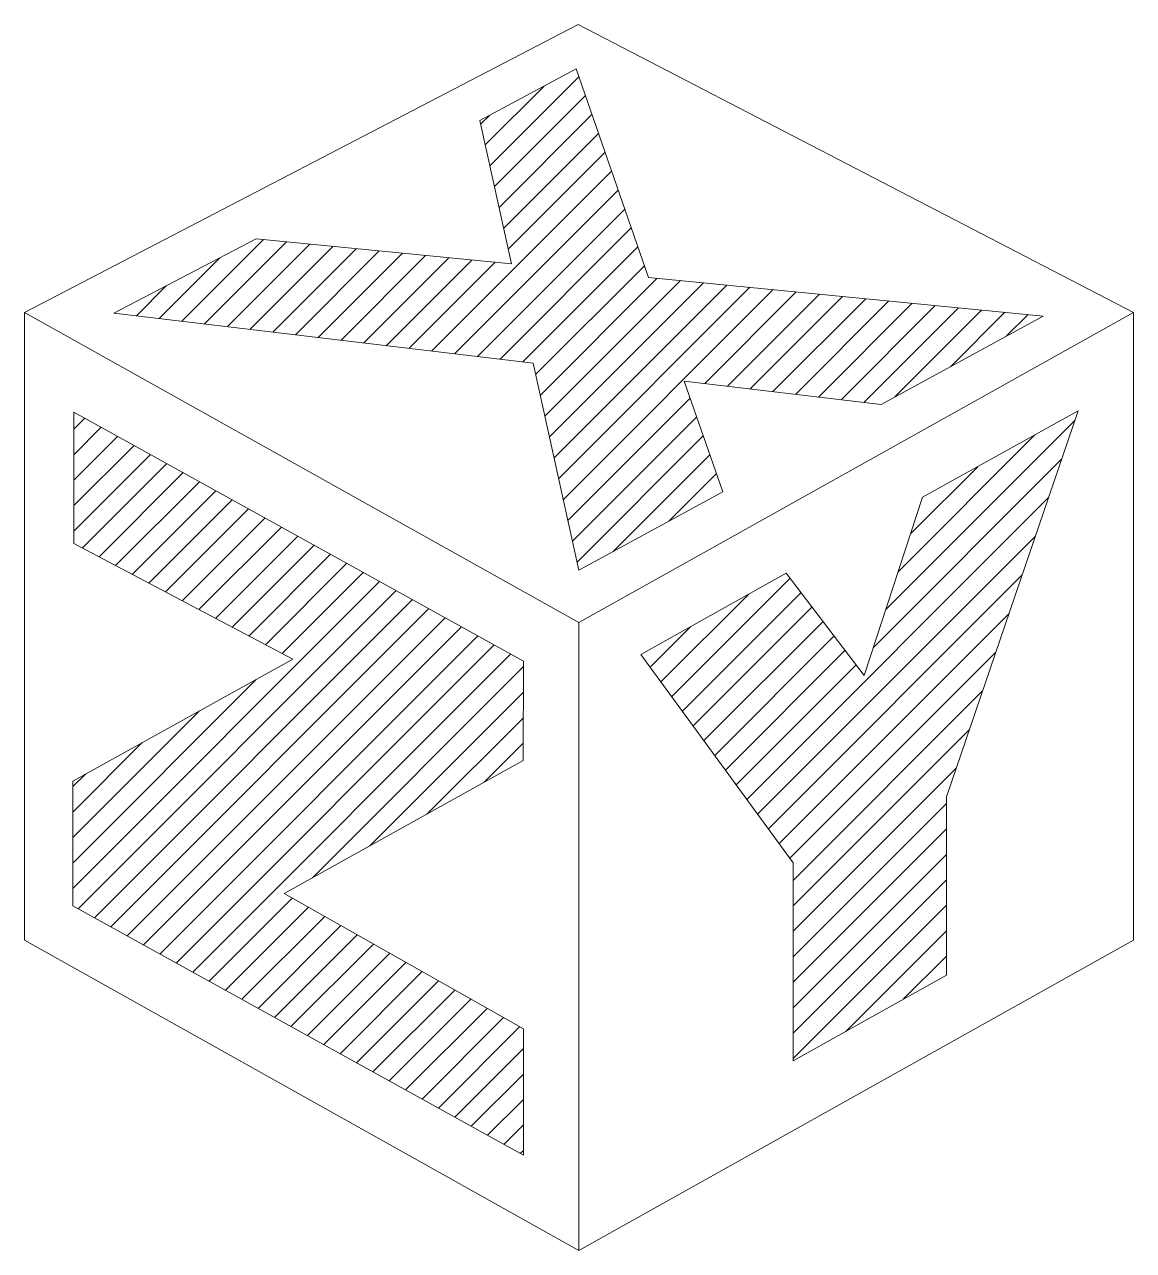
# Model space of a CAD drawing. Header units: inches. Extents: x -3272461 to -2504170, y 403793 to 1071042.
# Drawn here: x -2656199 to -2653263, y 694268 to 697512 of the extents above; entities that cross this region are included whole.
import ezdxf

# ---------------------------------------------------------------- set-up
doc = ezdxf.new("R2010")
doc.units = ezdxf.units.IN
doc.header["$LTSCALE"] = 1000
doc.header["$MEASUREMENT"] = 0
doc.layers.get('0').update_dxf_attribs({"lineweight": 18})

msp = doc.modelspace()

# ---------------------------------------------------------------- hatches: boundary and pattern name
h = msp.add_hatch()
h.set_pattern_fill('ANSI31', color=256, style=0, pattern_type=0)
h.set_pattern_definition([(45, (0, 0), (-33.67596045, 33.67596045), [])])
h.paths.add_polyline_path([(-2656068.6, 696486), (-2656068.6, 696138.4), (-2655488.8, 695831.9), (-2656071.4, 695509.8), (-2656071.4, 695179.7), (-2654878.6, 694520), (-2654878.6, 694853.9), (-2655511.8, 695212.3), (-2654878.9, 695563.8), (-2654878.1, 695827.1)], flags=0)
h.paths.add_polyline_path([(-2654164.2, 695293.4), (-2654164.2, 694769.6), (-2653758.6, 694995.8), (-2653758.6, 695467.6), (-2653409.5, 696489.4), (-2653821.6, 696260.5), (-2653976.1, 695789.2), (-2654182.7, 696060.2), (-2654567.3, 695844.9)], flags=0)
h.paths.add_polyline_path([(-2654350.9, 696275.3), (-2654452.5, 696568.3), (-2653931.7, 696506.2), (-2653502.5, 696740.1), (-2654547.5, 696842.6), (-2654738.8, 697394.3), (-2654993.7, 697257.8), (-2654910, 696878.1), (-2655585.9, 696944.4), (-2655962.9, 696748.1), (-2654852.2, 696615.9), (-2654731.4, 696067.4)], flags=0)

# ---------------------------------------------------------------- linework, layer by layer
for points in [[(-2654733.5, 697511.6), (-2656199.2, 696749.4), (-2654731.3, 695929.5), (-2653263.3, 696749.4), (-2654733.5, 697511.6)], [(-2655962.9, 696748.1), (-2655585.9, 696944.4), (-2654910, 696878.1), (-2654993.7, 697257.8), (-2654738.8, 697394.3), (-2654547.5, 696842.6), (-2653502.5, 696740.1), (-2653931.7, 696506.2), (-2654452.5, 696568.3), (-2654350.9, 696275.3), (-2654731.4, 696067.4), (-2654852.2, 696615.9), (-2655962.9, 696748.1)], [(-2656199.2, 696749.4), (-2656199.2, 695088.3), (-2654731.3, 694267.6), (-2653263.3, 695088.3), (-2653263.3, 696749.4)], [(-2656068.6, 696138.4), (-2656068.6, 696486), (-2654878.1, 695827.1), (-2654878.9, 695563.8), (-2655511.8, 695212.3), (-2654878.6, 694853.9), (-2654878.6, 694520), (-2656071.4, 695179.7), (-2656071.4, 695509.8), (-2655488.8, 695831.9), (-2656068.6, 696138.4)], [(-2654567.3, 695844.9), (-2654164.2, 695293.4), (-2654164.2, 694769.6), (-2653758.6, 694995.8), (-2653758.6, 695467.6), (-2653409.5, 696489.4), (-2653821.6, 696260.5), (-2653976.1, 695789.2), (-2654182.7, 696060.2), (-2654567.3, 695844.9)], [(-2654731.3, 695929.5), (-2654731.3, 694267.6)]]:
    msp.add_lwpolyline(points)

doc.saveas('drawing.dxf')
